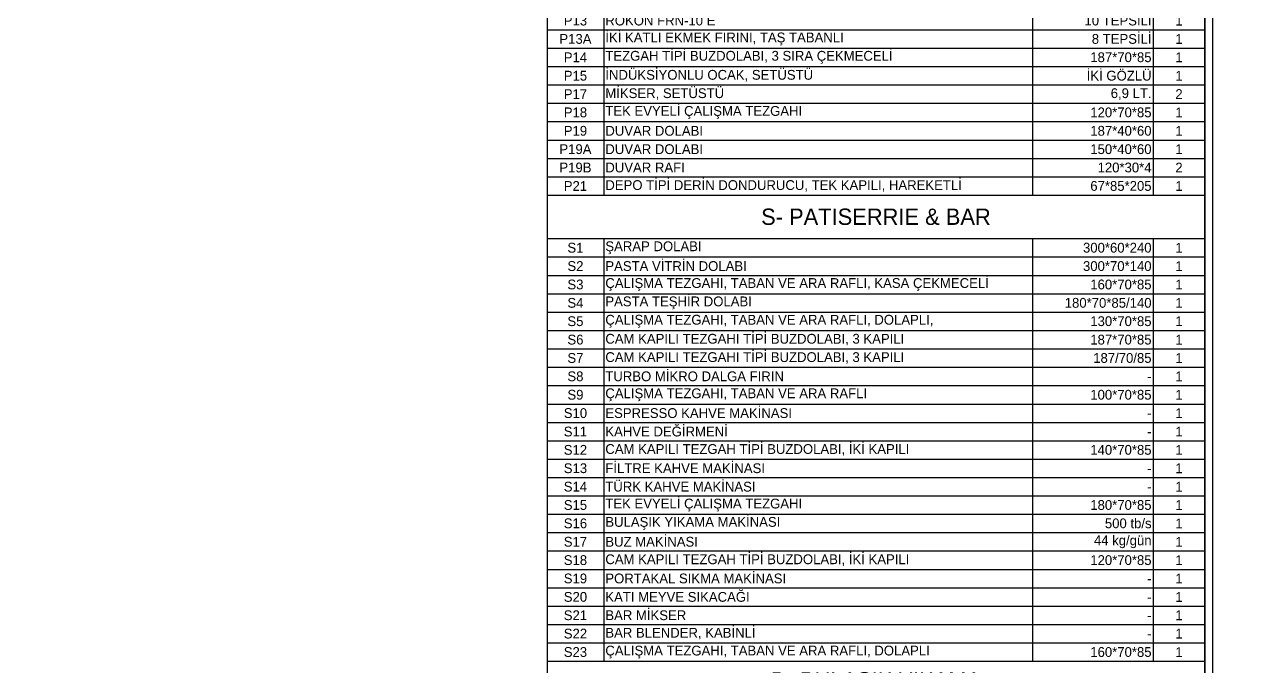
# Model space of a CAD drawing. Header units: millimetres. Extents: x 1650 to 6065, y 324 to 3836.
# Drawn here: x 4484 to 5964, y 1496 to 2276 of the extents above; entities that cross this region are included whole.
import ezdxf

# ---------------------------------------------------------------- set-up
doc = ezdxf.new("R2010")
doc.units = ezdxf.units.MM
doc.layers.add('D-tarama (beton-siva-duvar-fitil-vs.)', color=8, linetype='Continuous')
doc.styles.add('SKTÜRK', font='GOTHIC.TTF', dxfattribs={"height": 11})

# ---------------------------------------------------------------- blocks, each defined once
blk = doc.blocks.new('*T55')
at = {"color": 0, "linetype": 'ByBlock', "lineweight": -2, "transparency": 16777216}
for p, q in [((0, 0), (798.6, 0)), ((0, 0), (0, -2540.4)), ((68.8, 0), (68.8, -48.1)), ((589.3, 0), (589.3, -48.1)), ((736, 0), (736, -48.1)), ((798.6, 0), (798.6, -2540.4)), ((0, -48.1), (798.6, -48.1)), ((0, -104.4), (798.6, -104.4)), ((68.8, -104.4), (68.8, -148.4)), ((589.3, -104.4), (589.3, -148.4)), ((736, -104.4), (736, -148.4)), ((0, -126.4), (798.6, -126.4)), ((0, -148.4), (798.6, -148.4)), ((0, -203.4), (798.6, -203.4)), ((68.8, -203.4), (68.8, -271.1)), ((589.3, -203.4), (589.3, -271.1)), ((736, -203.4), (736, -271.1)), ((0, -227.1), (798.6, -227.1)), ((0, -249.1), (798.6, -249.1)), ((0, -271.1), (798.6, -271.1)), ((0, -323.9), (798.6, -323.9)), ((68.8, -323.9), (68.8, -388.6)), ((589.3, -323.9), (589.3, -388.6)), ((736, -323.9), (736, -388.6)), ((0, -345.5), (798.6, -345.5)), ((0, -367), (798.6, -367)), ((0, -388.6), (798.6, -388.6)), ((0, -440.2), (798.6, -440.2)), ((68.8, -440.2), (68.8, -1080.2)), ((589.3, -440.2), (589.3, -1080.2)), ((736, -440.2), (736, -1080.2)), ((0, -461.3), (798.6, -461.3)), ((0, -482.4), (798.6, -482.4)), ((0, -503.5), (798.6, -503.5)), ((0, -524.6), (798.6, -524.6)), ((0, -545.7), (798.6, -545.7)), ((0, -567.4), (798.6, -567.4)), ((0, -589.2), (798.6, -589.2)), ((0, -610.9), (798.6, -610.9)), ((0, -632), (798.6, -632)), ((0, -653.8), (798.6, -653.8)), ((0, -674.9), (798.6, -674.9)), ((0, -696.6), (798.6, -696.6)), ((0, -717.7), (798.6, -717.7)), ((0, -738.8), (798.6, -738.8)), ((0, -760.6), (798.6, -760.6)), ((0, -781.7), (798.6, -781.7)), ((0, -803.4), (798.6, -803.4)), ((0, -825.1), (798.6, -825.1)), ((0, -846.2), (798.6, -846.2)), ((0, -867.3), (798.6, -867.3)), ((0, -889), (798.6, -889)), ((0, -910.8), (798.6, -910.8)), ((0, -932.5), (798.6, -932.5)), ((0, -953.6), (798.6, -953.6)), ((0, -974.7), (798.6, -974.7)), ((0, -995.8), (798.6, -995.8)), ((0, -1016.9), (798.6, -1016.9)), ((0, -1038), (798.6, -1038)), ((0, -1059.1), (798.6, -1059.1)), ((0, -1080.2), (798.6, -1080.2)), ((0, -1132.5), (798.6, -1132.5)), ((68.8, -1132.5), (68.8, -1578)), ((589.3, -1132.5), (589.3, -1578)), ((736, -1132.5), (736, -1578)), ((0, -1154.2), (798.6, -1154.2)), ((0, -1175.9), (798.6, -1175.9)), ((0, -1198.3), (798.6, -1198.3)), ((0, -1220.6), (798.6, -1220.6)), ((0, -1242.9), (798.6, -1242.9)), ((0, -1265.3), (798.6, -1265.3)), ((0, -1287.6), (798.6, -1287.6)), ((0, -1309.9), (798.6, -1309.9)), ((0, -1332.3), (798.6, -1332.3)), ((0, -1354.6), (798.6, -1354.6)), ((0, -1376.9), (798.6, -1376.9)), ((0, -1399.3), (798.6, -1399.3)), ((0, -1421.6), (798.6, -1421.6)), ((0, -1443.9), (798.6, -1443.9)), ((0, -1466.3), (798.6, -1466.3)), ((0, -1488.6), (798.6, -1488.6)), ((0, -1510.9), (798.6, -1510.9)), ((0, -1533.3), (798.6, -1533.3)), ((0, -1555.6), (798.6, -1555.6)), ((0, -1578), (798.6, -1578)), ((0, -1630.7), (798.6, -1630.7)), ((68.8, -1630.7), (68.8, -2144.4)), ((589.3, -1630.7), (589.3, -2144.4)), ((736, -1630.7), (736, -2144.4)), ((0, -1653.1), (798.6, -1653.1)), ((0, -1675.4), (798.6, -1675.4)), ((0, -1697.7), (798.6, -1697.7)), ((0, -1720.1), (798.6, -1720.1)), ((0, -1742.4), (798.6, -1742.4)), ((0, -1764.7), (798.6, -1764.7)), ((0, -1787.1), (798.6, -1787.1)), ((0, -1809.4), (798.6, -1809.4)), ((0, -1831.8), (798.6, -1831.8)), ((0, -1854.1), (798.6, -1854.1)), ((0, -1876.4), (798.6, -1876.4)), ((0, -1898.8), (798.6, -1898.8)), ((0, -1921.1), (798.6, -1921.1)), ((0, -1943.4), (798.6, -1943.4)), ((0, -1965.8), (798.6, -1965.8)), ((0, -1988.1), (798.6, -1988.1)), ((0, -2010.4), (798.6, -2010.4)), ((0, -2032.8), (798.6, -2032.8)), ((0, -2055.1), (798.6, -2055.1)), ((0, -2077.4), (798.6, -2077.4)), ((0, -2099.8), (798.6, -2099.8)), ((0, -2122.1), (798.6, -2122.1)), ((0, -2144.4), (798.6, -2144.4)), ((0, -2197.2), (798.6, -2197.2)), ((68.8, -2197.2), (68.8, -2420.6)), ((589.3, -2197.2), (589.3, -2420.6)), ((736, -2197.2), (736, -2420.6)), ((0, -2219.6), (798.6, -2219.6)), ((0, -2241.9), (798.6, -2241.9)), ((0, -2264.2), (798.6, -2264.2)), ((0, -2286.6), (798.6, -2286.6)), ((0, -2308.9), (798.6, -2308.9)), ((0, -2331.2), (798.6, -2331.2)), ((0, -2353.6), (798.6, -2353.6)), ((0, -2375.9), (798.6, -2375.9)), ((0, -2398.2), (798.6, -2398.2)), ((0, -2420.6), (798.6, -2420.6)), ((0, -2473.4), (798.6, -2473.4)), ((68.8, -2473.4), (68.8, -2540.4)), ((589.3, -2473.4), (589.3, -2540.4)), ((736, -2473.4), (736, -2540.4)), ((0, -2495.7), (798.6, -2495.7)), ((0, -2518), (798.6, -2518)), ((0, -2540.4), (798.6, -2540.4))]:
    blk.add_line(p, q, dxfattribs=at)
at = {"color": 0, "transparency": 16777216, "style": 'SKTÜRK'}
for s, insert, char_height, width, attachment_point in [('ÖLÇÜ', (662.6, -24.1), 11.91, 116.897, 5), ('P.NO', (34.4, -24.1), 11.91, 38.977, 5), ('ÜRÜN ADI', (329, -24.1), 11.91, 490.739, 5), ('AD.', (767.3, -24.1), 11.91, 32.798, 5), ('K- KURU DEPO', (399.3, -76.3), 19.857, 768.77, 5), ('K1', (34.4, -115.4), 11.91, 64.792, 5), ('İSTİF RAFI', (70.7, -115.4), 11.91, 516.554, 4), ('76*53*1660', (734, -115.4), 11.91, 142.711, 6), ('1', (767.3, -115.4), 11.9, 58.613, 5), ('K2', (34.4, -137.4), 11.91, 64.792, 5), ('İSTİF RAFI', (70.7, -137.4), 11.91, 516.554, 4), ('107*53*160', (734, -137.4), 11.91, 142.711, 6), ('3', (767.3, -137.4), 11.9, 58.613, 5), ('C- SOĞUK ODA', (399.3, -175.9), 19.857, 794.584, 5), ('PANEL TİP SOĞUK ODA', (70.7, -215.2), 11.914, 516.554, 4), ('C1', (34.4, -215.2), 11.91, 64.792, 5), ('320*200*230', (734, -215.2), 11.914, 142.711, 6), ('1', (767.3, -215.2), 11.9, 58.613, 5), ('C2', (34.4, -238.1), 11.91, 64.792, 5), ('İSTİF RAFI', (70.7, -238.1), 11.91, 516.554, 4), ('76*36*160', (734, -238.1), 11.91, 142.711, 6), ('2', (767.3, -238.1), 11.9, 58.613, 5), ('İSTİF RAFI', (70.7, -260.1), 11.91, 516.554, 4), ('C3', (34.4, -260.1), 11.91, 64.792, 5), ('137*36*160', (734, -260.1), 11.91, 142.711, 6), ('3', (767.3, -260.1), 11.9, 58.613, 5), ('F- DERİN DONDURUCU ODA', (399.3, -297.5), 19.857, 794.584, 5), ('PANEL TİP SOĞUK ODA', (70.7, -334.7), 11.914, 516.554, 4), ('F1', (34.4, -334.7), 11.91, 64.792, 5), ('220*200*230', (734, -334.7), 11.914, 142.711, 6), ('1', (767.3, -334.7), 11.9, 58.613, 5), ('F2', (34.4, -356.2), 11.91, 64.792, 5), ('İSTİF RAFI', (70.7, -356.2), 11.91, 516.554, 4), ('137*36*160', (734, -356.2), 11.91, 142.711, 6), ('1', (767.3, -356.2), 11.9, 58.613, 5), ('İSTİF RAFI', (70.7, -377.8), 11.91, 516.554, 4), ('F3', (34.4, -377.8), 11.91, 64.792, 5), ('152*53*160', (734, -377.8), 11.91, 142.711, 6), ('2', (767.3, -377.8), 11.9, 58.613, 5), ('M- MUTFAK', (399.3, -414.4), 19.86, 794.584, 5), ('DEPO TİPİ BUZDOLABI, TEK KAPILI', (70.7, -450.7), 11.914, 516.554, 4), ('M1', (34.4, -450.7), 11.91, 64.792, 5), ('67*85*205', (734, -450.7), 11.91, 142.711, 6), ('1', (767.3, -450.7), 11.9, 58.613, 5), ('M2', (34.4, -471.8), 11.91, 64.792, 5), ('DEPO TİPİ DERİN DONDURUCU, TEK KAPILI ', (70.7, -471.8), 11.914, 516.554, 4), ('67*85*205', (734, -471.8), 11.91, 142.711, 6), ('1', (767.3, -471.8), 11.9, 58.613, 5), ('M3', (34.4, -492.9), 11.91, 64.792, 5), ('ÇALIŞMA TEZGAHI, TABAN VE ARA RAFLI ', (70.7, -492.9), 11.914, 516.554, 4), ('120*70*85', (734, -492.9), 11.91, 142.711, 6), ('1', (767.3, -492.9), 11.9, 58.613, 5), ('M4', (34.4, -514), 11.91, 64.792, 5), ('DUVAR RAFI', (70.7, -514), 11.91, 516.554, 4), ('120*30*60', (734, -514), 11.91, 142.711, 6), ('1', (767.3, -514), 11.9, 58.613, 5), ('M5', (34.4, -535.1), 11.91, 64.792, 5), ('GIDA DİLİMLEME MAKİNASI ', (70.7, -535.1), 11.914, 516.554, 4), ('Q300', (734, -535.1), 11.91, 142.711, 6), ('1', (767.3, -535.1), 11.9, 58.613, 5), ('ÇÖP ARABASI', (70.7, -556.6), 11.914, 516.554, 4), ('M6', (34.4, -556.6), 11.91, 64.792, 5), ('Q40*50', (734, -556.6), 11.91, 142.711, 6), ('2', (767.3, -556.6), 11.9, 58.613, 5), ('M7', (34.4, -578.3), 11.91, 64.792, 5), ('CİHAZALTI BUZDOLABI, ÇİFT SIRA ÇEKMECELİ ', (70.7, -578.3), 11.914, 516.554, 4), ('160*70*60', (734, -578.3), 11.91, 142.711, 6), ('2', (767.3, -578.3), 11.9, 58.613, 5), ('FRİTÖZ, ÇİFT HAZNELİ, ELK., SETÜSTÜ ', (70.7, -600), 11.914, 516.554, 4), ('M8', (34.4, -600), 11.91, 64.792, 5), ('80*70*30', (734, -600), 11.91, 142.711, 6), ('1', (767.3, -600), 11.9, 58.613, 5), ('M9', (34.4, -621.5), 11.91, 64.792, 5), ('NÖTR ARA TEZGAH, SETÜSTÜ ', (70.7, -621.5), 11.914, 516.554, 4), ('40*70*30', (734, -621.5), 11.91, 142.711, 6), ('1', (767.3, -621.5), 11.9, 58.613, 5), ('MAKARNA PİŞİRİCİ, ELK., DOLAPLI ', (70.7, -642.9), 11.914, 516.554, 4), ('M11', (34.4, -642.9), 11.91, 64.792, 5), ('40*70*30', (734, -642.9), 11.91, 142.711, 6), ('1', (767.3, -642.9), 11.9, 58.613, 5), ('M12', (34.4, -664.3), 11.91, 64.792, 5), ('POWER GRILL, GAZLI, SETÜSTÜ ', (70.7, -664.3), 11.914, 516.554, 4), ('80*73*30', (734, -664.3), 11.91, 142.711, 6), ('1', (767.3, -664.3), 11.9, 58.613, 5), ('M13', (34.4, -685.7), 11.91, 64.792, 5), ('DÖRT AÇIK ALEVLİ OCAK, GAZLI, SETÜSTÜ', (70.7, -685.7), 11.914, 516.554, 4), ('80*73*30', (734, -685.7), 11.91, 142.711, 6), ('1', (767.3, -685.7), 11.9, 58.613, 5), ('M15', (34.4, -707.2), 11.91, 64.792, 5), ('TAVA RAFI', (70.7, -707.2), 11.91, 516.554, 4), ('360*40*45', (734, -707.2), 11.91, 142.711, 6), ('1', (767.3, -707.2), 11.9, 58.613, 5), ('M16', (34.4, -728.3), 11.91, 64.792, 5), ('DAVLUMBAZ, DUVAR TİPİ, FİLTRELİ ', (70.7, -728.3), 11.914, 516.554, 4), ('610*100*50', (734, -728.3), 11.91, 142.711, 6), ('1', (767.3, -728.3), 11.9, 58.613, 5), ('ÇİFT EVYELİ ÇALIŞMA TEZGAHI', (70.7, -749.7), 11.914, 516.554, 4), ('M17', (34.4, -749.7), 11.91, 64.792, 5), ('120*70*85', (734, -749.7), 11.91, 142.711, 6), ('1', (767.3, -749.7), 11.9, 58.613, 5), ('M18', (34.4, -771.1), 11.91, 64.792, 5), ('DUVAR RAFI ', (70.7, -771.1), 11.914, 516.554, 4), ('120*30*4', (734, -771.1), 11.91, 142.711, 6), ('2', (767.3, -771.1), 11.9, 58.613, 5), ('MAKE-UP BUZDOLABI, 3 SIRA ÇEKMECELİ ', (70.7, -792.5), 11.914, 516.554, 4), ('M19', (34.4, -792.5), 11.91, 64.792, 5), ('187*70*85/142 ', (734, -792.5), 11.914, 142.711, 6), ('1', (767.3, -792.5), 11.9, 58.613, 5), ('M20', (34.4, -814.2), 11.91, 64.792, 5), ('MAKE-UP BUZDOLABI, 3 SIRA ÇEKMECELİ ', (70.7, -814.2), 11.914, 516.554, 4), ('140*70*85/142 ', (734, -814.2), 11.914, 142.711, 6), ('1', (767.3, -814.2), 11.9, 58.613, 5), ('M20A', (34.4, -835.7), 11.91, 64.792, 5), ('DUVAR RAFI', (70.7, -835.7), 11.91, 516.554, 4), ('140*30*4', (734, -835.7), 11.91, 142.711, 6), ('1', (767.3, -835.7), 11.9, 58.613, 5), ('M21', (34.4, -856.8), 11.91, 64.792, 5), ('FIRIN TEZGAHI, TEPSİ İSTİFLİ ', (70.7, -856.8), 11.914, 516.554, 4), ('160*70*85', (734, -856.8), 11.91, 142.711, 6), ('1', (767.3, -856.8), 11.9, 58.613, 5), ('M22', (34.4, -878.2), 11.91, 64.792, 5), ('YEMEKÇİLİK FIRINI, GAZLI', (70.7, -878.2), 11.914, 516.554, 4), ('10 GN 1/1 ', (734, -878.2), 11.91, 142.711, 6), ('1', (767.3, -878.2), 11.9, 58.613, 5), ('M22A', (34.4, -899.9), 11.91, 64.792, 5), ('DERİN DONDURUCU, TEK KAPILI', (70.7, -899.9), 11.914, 516.554, 4), ('60*60*82', (734, -899.9), 11.91, 142.711, 6), ('1', (767.3, -899.9), 11.9, 58.613, 5), ('M22B', (34.4, -921.6), 11.91, 64.792, 5), ('BLAST CHILLER', (70.7, -921.6), 11.914, 516.554, 4), ('5 TEPSİLİ', (734, -921.6), 11.91, 142.711, 6), ('1', (767.3, -921.6), 11.9, 58.613, 5), ('M23', (34.4, -943), 11.91, 64.792, 5), ('ÇALIŞMA TEZGAHI, TABAN VE ARA RAFLI ', (70.7, -943), 11.914, 516.554, 4), ('105*70*85', (734, -943), 11.91, 142.711, 6), ('1', (767.3, -943), 11.9, 58.613, 5), ('M24', (34.4, -964.1), 11.91, 64.792, 5), ('MİKRODALGA FIRIN ', (70.7, -964.1), 11.914, 516.554, 4), ('1', (767.3, -964.1), 11.9, 58.613, 5), ('SALAMANDER, ASANSÖRLÜ, ELK.', (70.7, -985.2), 11.914, 516.554, 4), ('-', (734, -964.1), 11.9, 142.711, 6), ('M25', (34.4, -985.2), 11.91, 64.792, 5), ('60*60*60', (734, -985.2), 11.91, 142.711, 6), ('1', (767.3, -985.2), 11.9, 58.613, 5), ('M26', (34.4, -1006.3), 11.91, 64.792, 5), ('TOST MAKİNASI', (70.7, -1006.3), 11.914, 516.554, 4), ('2745', (734, -1006.3), 11.91, 142.711, 6), ('1', (767.3, -1006.3), 11.9, 58.613, 5), ('M27', (34.4, -1027.4), 11.91, 64.792, 5), ('SERVİS TEZGAHI, SICAK DOLAPLI, TABAN VE ARA RAFLI', (70.7, -1027.4), 11.914, 516.554, 4), ('185*70*85', (734, -1027.4), 11.91, 142.711, 6), ('1', (767.3, -1027.4), 11.9, 58.613, 5), ('M28', (34.4, -1048.5), 11.91, 64.792, 5), ('SERVİS RAFI ', (70.7, -1048.5), 11.914, 516.554, 4), ('185*30*60', (734, -1048.5), 11.91, 142.711, 6), ('1', (767.3, -1048.5), 11.9, 58.613, 5), ('M29', (34.4, -1069.6), 11.91, 64.792, 5), ('RAF ALTI ISITICI ', (70.7, -1069.6), 11.914, 516.554, 4), ('140 cm.', (734, -1069.6), 11.91, 142.711, 6), ('1', (767.3, -1069.6), 11.9, 58.613, 5), ('P- PATISERRIE', (399.3, -1106.3), 19.857, 794.584, 5), ('P1', (34.4, -1143.3), 11.91, 64.792, 5), ('ÇALIŞMA TEZGAHI, TABAN RAFLI, HAREKETLİ', (70.7, -1143.3), 11.914, 516.554, 4), ('90*90*85', (734, -1143.3), 11.91, 142.711, 6), ('1', (767.3, -1143.3), 11.9, 58.613, 5), ('HAMUR AÇMA MAKİNASI VE KRUVASAN APARATI', (70.7, -1165.1), 11.914, 516.554, 4), ('P2', (34.4, -1165.1), 11.91, 64.792, 5), ('500-100', (734, -1165.1), 11.91, 142.711, 6), ('1', (767.3, -1165.1), 11.9, 58.613, 5), ('P4', (34.4, -1187.1), 11.91, 64.792, 5), ('SPİRAL HAMUR YOĞURMA MAKİNASI ', (70.7, -1187.1), 11.914, 516.554, 4), ('40 LT', (734, -1187.1), 11.91, 142.711, 6), ('1', (767.3, -1187.1), 11.9, 58.613, 5), ('İSTİF RAFI, 4 KATLI', (70.7, -1209.4), 11.914, 516.554, 4), ('P5', (34.4, -1209.4), 11.91, 64.792, 5), ('76*53*160', (734, -1209.4), 11.91, 142.711, 6), ('1', (767.3, -1209.4), 11.9, 58.613, 5), ('P6', (34.4, -1231.8), 11.91, 64.792, 5), ('ÇÖP ARABASI ', (70.7, -1231.8), 11.914, 516.554, 4), ('100 LT', (734, -1231.8), 11.91, 142.711, 6), ('1', (767.3, -1231.8), 11.9, 58.613, 5), ('MERMER TABLALI ÇALIŞMA TEZGAHI, HAREKETLİ', (70.7, -1254.1), 11.914, 516.554, 4), ('P7', (34.4, -1254.1), 11.91, 64.792, 5), ('150*70*85', (734, -1254.1), 11.91, 142.711, 6), ('1', (767.3, -1254.1), 11.9, 58.613, 5), ('P7A', (34.4, -1276.4), 11.91, 64.792, 5), ('MERMER TABLALI ÇALIŞMA TEZGAHI, HAREKETLİ', (70.7, -1276.4), 11.914, 516.554, 4), ('150*70*85', (734, -1276.4), 11.91, 142.711, 6), ('1', (767.3, -1276.4), 11.9, 58.613, 5), ('P8', (34.4, -1298.8), 11.91, 64.792, 5), ('MAYALAMA DOLABI', (70.7, -1298.8), 11.914, 516.554, 4), ('17 KATLI', (734, -1298.8), 11.91, 142.711, 6), ('1', (767.3, -1298.8), 11.9, 58.613, 5), ('P9', (34.4, -1321.1), 11.91, 64.792, 5), ('UN ŞEKER ARABASI ', (70.7, -1321.1), 11.914, 516.554, 4), ('103 LT.', (734, -1321.1), 11.91, 142.711, 6), ('3', (767.3, -1321.1), 11.9, 58.613, 5), ('P10', (34.4, -1343.4), 11.91, 64.792, 5), ('TEPSİ TAŞIMA ARABASI ', (70.7, -1343.4), 11.914, 516.554, 4), ('17 KATLI', (734, -1343.4), 11.91, 142.711, 6), ('1', (767.3, -1343.4), 11.9, 58.613, 5), ('P13', (34.4, -1365.8), 11.91, 64.792, 5), ('ROKON FRN-10 E', (70.7, -1365.8), 11.914, 516.554, 4), ('10 TEPSİLİ', (734, -1365.8), 11.91, 142.711, 6), ('1', (767.3, -1365.8), 11.9, 58.613, 5), ('P13A', (34.4, -1388.1), 11.91, 64.792, 5), ('İKİ KATLI EKMEK FIRINI, TAŞ TABANLI', (70.7, -1388.1), 11.914, 516.554, 4), ('8 TEPSİLİ', (734, -1388.1), 11.91, 142.711, 6), ('1', (767.3, -1388.1), 11.9, 58.613, 5), ('P14', (34.4, -1410.4), 11.91, 64.792, 5), ('TEZGAH TİPİ BUZDOLABI, 3 SIRA ÇEKMECELİ ', (70.7, -1410.4), 11.914, 516.554, 4), ('187*70*85', (734, -1410.4), 11.91, 142.711, 6), ('1', (767.3, -1410.4), 11.9, 58.613, 5), ('P15', (34.4, -1432.8), 11.91, 64.792, 5), ('İNDÜKSİYONLU OCAK, SETÜSTÜ ', (70.7, -1432.8), 11.914, 516.554, 4), ('İKİ GÖZLÜ', (734, -1432.8), 11.91, 142.711, 6), ('1', (767.3, -1432.8), 11.9, 58.613, 5), ('P17', (34.4, -1455.1), 11.91, 64.792, 5), ('MİKSER, SETÜSTÜ ', (70.7, -1455.1), 11.914, 516.554, 4), ('6,9 LT.', (734, -1455.1), 11.91, 142.711, 6), ('2', (767.3, -1455.1), 11.9, 58.613, 5), ('P18', (34.4, -1477.4), 11.91, 64.792, 5), ('TEK EVYELİ ÇALIŞMA TEZGAHI', (70.7, -1477.4), 11.914, 516.554, 4), ('120*70*85', (734, -1477.4), 11.91, 142.711, 6), ('1', (767.3, -1477.4), 11.9, 58.613, 5), ('P19', (34.4, -1499.8), 11.91, 64.792, 5), ('DUVAR DOLABI', (70.7, -1499.8), 11.914, 516.554, 4), ('187*40*60', (734, -1499.8), 11.91, 142.711, 6), ('1', (767.3, -1499.8), 11.9, 58.613, 5), ('P19A', (34.4, -1522.1), 11.91, 64.792, 5), ('DUVAR DOLABI', (70.7, -1522.1), 11.914, 516.554, 4), ('150*40*60', (734, -1522.1), 11.91, 142.711, 6), ('1', (767.3, -1522.1), 11.9, 58.613, 5), ('P19B', (34.4, -1544.4), 11.91, 64.792, 5), ('DUVAR RAFI', (70.7, -1544.4), 11.91, 516.554, 4), ('120*30*4', (734, -1544.4), 11.91, 142.711, 6), ('2', (767.3, -1544.4), 11.9, 58.613, 5), ('P21', (34.4, -1566.8), 11.91, 64.792, 5), ('DEPO TİPİ DERİN DONDURUCU, TEK KAPILI, HAREKETLİ', (70.7, -1566.8), 11.914, 516.554, 4), ('67*85*205', (734, -1566.8), 11.91, 142.711, 6), ('1', (767.3, -1566.8), 11.9, 58.613, 5), ('S- PATISERRIE & BAR', (399.3, -1604.3), 19.857, 794.584, 5), ('S1', (34.4, -1641.9), 11.91, 64.792, 5), ('ŞARAP DOLABI', (70.7, -1641.9), 11.914, 516.554, 4), ('300*60*240', (734, -1641.9), 11.91, 142.711, 6), ('1', (767.3, -1641.9), 11.9, 58.613, 5), ('S2', (34.4, -1664.2), 11.91, 64.792, 5), ('PASTA VİTRİN DOLABI ', (70.7, -1664.2), 11.914, 516.554, 4), ('300*70*140', (734, -1664.2), 11.91, 142.711, 6), ('1', (767.3, -1664.2), 11.9, 58.613, 5), ('S3', (34.4, -1686.6), 11.91, 64.792, 5), ('ÇALIŞMA TEZGAHI, TABAN VE ARA RAFLI, KASA ÇEKMECELİ', (70.7, -1686.6), 11.914, 516.554, 4), ('160*70*85', (734, -1686.6), 11.91, 142.711, 6), ('1', (767.3, -1686.6), 11.9, 58.613, 5), ('PASTA TEŞHİR DOLABI', (70.7, -1708.9), 11.914, 516.554, 4), ('180*70*85/140 ', (734, -1708.9), 11.914, 142.711, 6), ('S4', (34.4, -1708.9), 11.91, 64.792, 5), ('1', (767.3, -1708.9), 11.9, 58.613, 5), ('S5', (34.4, -1731.2), 11.91, 64.792, 5), ('ÇALIŞMA TEZGAHI, TABAN VE ARA RAFLI, DOLAPLI, ', (70.7, -1731.2), 11.914, 516.554, 4), ('130*70*85', (734, -1731.2), 11.91, 142.711, 6), ('1', (767.3, -1731.2), 11.9, 58.613, 5), ('CAM KAPILI TEZGAHI TİPİ BUZDOLABI, 3 KAPILI', (70.7, -1753.6), 11.914, 516.554, 4), ('S6', (34.4, -1753.6), 11.91, 64.792, 5), ('187*70*85', (734, -1753.6), 11.91, 142.711, 6), ('1', (767.3, -1753.6), 11.9, 58.613, 5), ('S7', (34.4, -1775.9), 11.91, 64.792, 5), ('CAM KAPILI TEZGAHI TİPİ BUZDOLABI, 3 KAPILI', (70.7, -1775.9), 11.914, 516.554, 4), ('187/70/85', (734, -1775.9), 11.91, 142.711, 6), ('1', (767.3, -1775.9), 11.9, 58.613, 5), ('TURBO MİKRO DALGA FIRIN', (70.7, -1798.2), 11.914, 516.554, 4), ('S8', (34.4, -1798.2), 11.91, 64.792, 5), ('-', (734, -1798.2), 11.9, 142.711, 6), ('1', (767.3, -1798.2), 11.9, 58.613, 5), ('S9', (34.4, -1820.6), 11.91, 64.792, 5), ('ÇALIŞMA TEZGAHI, TABAN VE ARA RAFLI', (70.7, -1820.6), 11.914, 516.554, 4), ('100*70*85', (734, -1820.6), 11.91, 142.711, 6), ('1', (767.3, -1820.6), 11.9, 58.613, 5), ('ESPRESSO KAHVE MAKİNASI ', (70.7, -1842.9), 11.914, 516.554, 4), ('S10', (34.4, -1842.9), 11.91, 64.792, 5), ('-', (734, -1842.9), 11.9, 142.711, 6), ('1', (767.3, -1842.9), 11.9, 58.613, 5), ('S11', (34.4, -1865.3), 11.91, 64.792, 5), ('KAHVE DEĞİRMENİ', (70.7, -1865.3), 11.914, 516.554, 4), ('1', (767.3, -1865.3), 11.9, 58.613, 5), ('CAM KAPILI TEZGAH TİPİ BUZDOLABI, İKİ KAPILI ', (70.7, -1887.6), 11.914, 516.554, 4), ('-', (734, -1865.3), 11.9, 142.711, 6), ('S12', (34.4, -1887.6), 11.91, 64.792, 5), ('140*70*85', (734, -1887.6), 11.91, 142.711, 6), ('1', (767.3, -1887.6), 11.9, 58.613, 5), ('S13', (34.4, -1909.9), 11.91, 64.792, 5), ('FİLTRE KAHVE MAKİNASI ', (70.7, -1909.9), 11.914, 516.554, 4), ('1', (767.3, -1909.9), 11.9, 58.613, 5), ('TÜRK KAHVE MAKİNASI ', (70.7, -1932.3), 11.914, 516.554, 4), ('-', (734, -1909.9), 11.9, 142.711, 6), ('S14', (34.4, -1932.3), 11.91, 64.792, 5), ('-', (734, -1932.3), 11.9, 142.711, 6), ('1', (767.3, -1932.3), 11.9, 58.613, 5), ('S15', (34.4, -1954.6), 11.91, 64.792, 5), ('TEK EVYELİ ÇALIŞMA TEZGAHI', (70.7, -1954.6), 11.914, 516.554, 4), ('180*70*85', (734, -1954.6), 11.91, 142.711, 6), ('1', (767.3, -1954.6), 11.9, 58.613, 5), ('BULAŞIK YIKAMA MAKİNASI ', (70.7, -1976.9), 11.914, 516.554, 4), ('S16', (34.4, -1976.9), 11.91, 64.792, 5), ('500 tb/s', (734, -1976.9), 11.91, 142.711, 6), ('1', (767.3, -1976.9), 11.9, 58.613, 5), ('S17', (34.4, -1999.3), 11.91, 64.792, 5), ('BUZ MAKİNASI ', (70.7, -1999.3), 11.914, 516.554, 4), ('44 kg/gün', (734, -1999.3), 11.91, 142.711, 6), ('1', (767.3, -1999.3), 11.9, 58.613, 5), ('CAM KAPILI TEZGAH TİPİ BUZDOLABI, İKİ KAPILI ', (70.7, -2021.6), 11.914, 516.554, 4), ('S18', (34.4, -2021.6), 11.91, 64.792, 5), ('120*70*85', (734, -2021.6), 11.91, 142.711, 6), ('1', (767.3, -2021.6), 11.9, 58.613, 5), ('S19', (34.4, -2043.9), 11.91, 64.792, 5), ('PORTAKAL SIKMA MAKİNASI ', (70.7, -2043.9), 11.914, 516.554, 4), ('1', (767.3, -2043.9), 11.9, 58.613, 5), ('KATI MEYVE SIKACAĞI ', (70.7, -2066.3), 11.914, 516.554, 4), ('-', (734, -2043.9), 11.9, 142.711, 6), ('S20', (34.4, -2066.3), 11.91, 64.792, 5), ('-', (734, -2066.3), 11.9, 142.711, 6), ('1', (767.3, -2066.3), 11.9, 58.613, 5), ('S21', (34.4, -2088.6), 11.91, 64.792, 5), ('BAR MİKSER ', (70.7, -2088.6), 11.914, 516.554, 4), ('1', (767.3, -2088.6), 11.9, 58.613, 5), ('BAR BLENDER, KABİNLİ', (70.7, -2110.9), 11.914, 516.554, 4), ('-', (734, -2088.6), 11.9, 142.711, 6), ('S22', (34.4, -2110.9), 11.91, 64.792, 5), ('-', (734, -2110.9), 11.9, 142.711, 6), ('1', (767.3, -2110.9), 11.9, 58.613, 5), ('S23', (34.4, -2133.3), 11.91, 64.792, 5), ('ÇALIŞMA TEZGAHI, TABAN VE ARA RAFLI, DOLAPLI ', (70.7, -2133.3), 11.914, 516.554, 4), ('160*70*85', (734, -2133.3), 11.91, 142.711, 6), ('1', (767.3, -2133.3), 11.9, 58.613, 5), ('D- BULAŞIK YIKAMA', (399.3, -2170.8), 19.857, 794.584, 5), ('D1', (34.4, -2208.4), 11.91, 64.792, 5), ('BULAŞIK SIYIRMA TEZGAHI', (70.7, -2208.4), 11.914, 516.554, 4), ('130*70*85', (734, -2208.4), 11.91, 142.711, 6), ('1', (767.3, -2208.4), 11.9, 58.613, 5), ('D2', (34.4, -2230.7), 11.91, 64.792, 5), ('SERVİS RAFI ', (70.7, -2230.7), 11.914, 516.554, 4), ('130*30*60', (734, -2230.7), 11.91, 142.711, 6), ('1', (767.3, -2230.7), 11.9, 58.613, 5), ('D3', (34.4, -2253.1), 11.91, 64.792, 5), ('ÇÖP ARABASI', (70.7, -2253.1), 11.914, 516.554, 4), ('Q40*50', (734, -2253.1), 11.91, 142.711, 6), ('1', (767.3, -2253.1), 11.9, 58.613, 5), ('ÇİFT EVYELİ BYM GİRİŞ TEZGAHI ', (70.7, -2275.4), 11.914, 516.554, 4), ('D4', (34.4, -2275.4), 11.91, 64.792, 5), ('110*75*85', (734, -2275.4), 11.91, 142.711, 6), ('1', (767.3, -2275.4), 11.9, 58.613, 5), ('D5', (34.4, -2297.7), 11.91, 64.792, 5), ('ÖN YIKAMA DUŞU, ARA MUSLUKLU ', (70.7, -2297.7), 11.914, 516.554, 4), ('1', (767.3, -2297.7), 11.9, 58.613, 5), ('BULAŞIK YIKAMA MAKİNASI', (70.7, -2320.1), 11.914, 516.554, 4), ('-', (734, -2297.7), 11.9, 142.711, 6), ('D6', (34.4, -2320.1), 11.91, 64.792, 5), ('1000 tb/s', (734, -2320.1), 11.91, 142.711, 6), ('1', (767.3, -2320.1), 11.9, 58.613, 5), ('D7', (34.4, -2342.4), 11.91, 64.792, 5), ('DAVLUMBAZ, DUVAR TİPİ', (70.7, -2342.4), 11.914, 516.554, 4), ('100*97*50', (734, -2342.4), 11.91, 142.711, 6), ('1', (767.3, -2342.4), 11.9, 58.613, 5), ('D8', (34.4, -2364.7), 11.91, 64.792, 5), ('BYM ÇIKIŞ TEZGAHI', (70.7, -2364.7), 11.914, 516.554, 4), ('70*75*85', (734, -2364.7), 11.91, 142.711, 6), ('1', (767.3, -2364.7), 11.9, 58.613, 5), ('D9', (34.4, -2387.1), 11.91, 64.792, 5), ('İSTİF RAFI, 4 KATLI, DEMONTE', (70.7, -2387.1), 11.914, 516.554, 4), ('152*36*160', (734, -2387.1), 11.91, 142.711, 6), ('1', (767.3, -2387.1), 11.9, 58.613, 5), ('D10', (34.4, -2409.4), 11.91, 64.792, 5), ('İSTİF RAFI, 4 KATLI, DEMONTE', (70.7, -2409.4), 11.914, 516.554, 4), ('183*46*160', (734, -2409.4), 11.91, 142.711, 6), ('1', (767.3, -2409.4), 11.9, 58.613, 5), ('Y- YER IZGARASI', (399.3, -2447), 19.857, 794.584, 5), ('Y1', (34.4, -2484.5), 11.91, 64.792, 5), ('YER IZGARASI', (70.7, -2484.5), 11.914, 516.554, 4), ('30*30*14', (734, -2484.5), 11.91, 142.711, 6), ('2', (767.3, -2484.5), 11.9, 58.613, 5), ('Y2', (34.4, -2506.9), 11.91, 64.792, 5), ('YER IZGARASI', (70.7, -2506.9), 11.914, 516.554, 4), ('95*30*14', (734, -2506.9), 11.91, 142.711, 6), ('2', (767.3, -2506.9), 11.9, 58.613, 5), ('Y3', (34.4, -2529.2), 11.91, 64.792, 5), ('YER IZGARASI', (70.7, -2529.2), 11.914, 516.554, 4), ('150*30*14', (734, -2529.2), 11.91, 142.711, 6), ('2', (767.3, -2529.2), 11.9, 58.613, 5)]:
    blk.add_mtext(s, dxfattribs=dict(at, insert=insert, char_height=char_height, width=width, attachment_point=attachment_point))

msp = doc.modelspace()

# ---------------------------------------------------------------- hatches: boundary and pattern name
h = msp.add_hatch()
h.set_pattern_fill('ANSI31', color=256)
h.set_pattern_definition([(45, (0, 0.16), (-2.245064, 2.245064), [])])
h.paths.add_polyline_path([(4726.427, 1913.828), (4725.827, 1913.828), (4725.827, 1911.828)])
at = {"layer": 'D-tarama (beton-siva-duvar-fitil-vs.)'}
h = msp.add_hatch(dxfattribs=at)
h.set_pattern_fill('AR-SAND', color=256, scale=0.01, double=1)
h.set_pattern_definition([(37.5, (-25025.68583, -1860.79403), (-0.016000313, 0.4894132373), [0, -0.38608, 0, -0.4318, 0, -0.41275]), (7.5, (-25025.68583, -1860.794), (0.449523283, 0.7168251), [0, -0.20828, 0, -0.34798, 0, -0.13335]), (327.5, (-25025.99825, -1860.79403), (0.79099237, 0.0014371847), [0, -0.127, 0, -0.4572, 0, -0.5969]), (317.5, (-25025.99825, -1860.794), (0.763556452, 0.222929323), [0, -0.0635, 0, -0.29972, 0, -0.3429])])
h.paths.add_polyline_path([(5962.894, 1860.872), (5962.894, 1860.867), (5964.423, 1860.867), (5964.423, 1860.87), (5964.423, 1860.872)])
h = msp.add_hatch(dxfattribs=at)
h.set_pattern_fill('AR-CONC', color=256, scale=0.2)
h.set_pattern_definition([(50, (-4025.1065, -1181.7022), (1.43452037, -0.12550427), [0.15, -1.65]), (355, (-4025.1065, -1181.7022), (-0.27750267, 1.50438427), [0.12, -1.32]), (100.451444, (-4024.987, -1181.7127), (1.1570177, 1.37887998), [0.12748038, -1.40228422]), (46.1842, (-4025.1065, -1181.3022), (2.13448266, -0.33103856), [0.225, -2.475]), (96.635635, (-4024.9287, -1181.3298), (1.8693239, 1.9482372), [0.1912207, -2.1034275]), (351.184164, (-4025.1065, -1181.3022), (1.8693239, 1.9482372), [0.18, -1.98]), (21, (-4024.9065, -1181.4022), (1.1938141, -0.80523778), [0.15, -1.65]), (326, (-4024.9065, -1181.4022), (0.48663066, 1.4503001), [0.12, -1.32]), (71.451445, (-4024.807, -1181.4693), (1.68044475, 0.6450623), [0.12748038, -1.40228422]), (37.5, (-4025.10655, -1181.7022), (0.02431971, 0.665787708), [0, -1.304, 0, -1.34, 0, -1.325]), (7.5, (-4025.10655, -1181.7022), (0.526139075, 0.788823424), [0, -0.764, 0, -1.274, 0, -0.505]), (327.5, (-4025.55255, -1181.7022), (1.067644872, -0.045109743), [0, -0.5, 0, -1.56, 0, -2.07]), (317.5, (-4025.75255, -1181.7022), (1.16637234, 0.200209965), [0, -0.65, 0, -1.036, 0, -1.47])])
h.paths.add_polyline_path([(5964.371, 1861.539), (5964.129, 1861.539), (5964.129, 1861.559), (5964.371, 1861.559)])

# ---------------------------------------------------------------- linework, layer by layer
at = {"elevation": 0}
for points in [[(1812.193, 716.641), (5927.193, 716.641), (5927.193, 3656.641), (1812.193, 3656.641)], [(1822.193, 726.641), (5917.193, 726.641), (5917.193, 3646.641), (1822.193, 3646.641)]]:
    msp.add_lwpolyline(points, close=True, dxfattribs=at)

# ---------------------------------------------------------------- block references
msp.add_blockref('*T55', (5118.637, 3646.641, 0))

doc.saveas('drawing.dxf')
